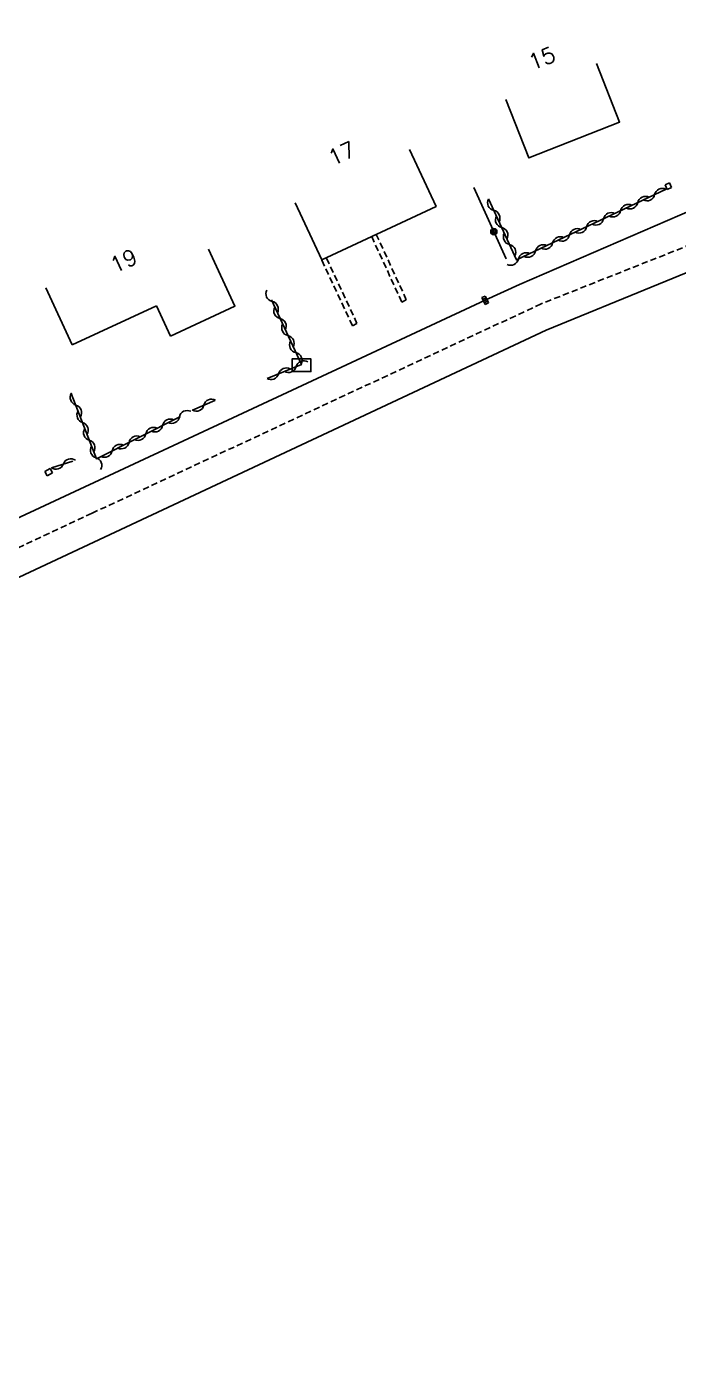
# Model space of a CAD drawing. Header units: millimetres. Extents: x 133000 to 134000, y 143000 to 144000.
# Drawn here: x 133777.5 to 133829.5, y 143083.2 to 143188.6 of the extents above; entities that cross this region are included whole.
import ezdxf
from ezdxf.enums import TextEntityAlignment as Align

# ---------------------------------------------------------------- set-up
doc = ezdxf.new("R2010")
doc.units = ezdxf.units.MM
doc.linetypes.add('DASHED', pattern=[0.75, 0.5, -0.25])
doc.layers.get('0').update_dxf_attribs({"linetype": 'CONTINUOUS'})
for name, color, linetype in [('W0001', 6, 'DASHED'), ('W0008', 7, 'CONTINUOUS'), ('W0100', 7, 'CONTINUOUS'), ('W0112', 1, 'DASHED'), ('W0310', 3, 'CONTINUOUS'), ('W0322', 7, 'CONTINUOUS'), ('W0400', 7, 'CONTINUOUS'), ('W0991', 7, 'CONTINUOUS'), ('W1471', 7, 'CONTINUOUS')]:
    doc.layers.add(name, color=color, linetype=linetype)
doc.styles.get("Standard").update_dxf_attribs({"font": 'romans.shx', "width": 0.85})

# ---------------------------------------------------------------- blocks, each defined once
blk = doc.blocks.new('t310o')
at = {"color": 0, "linetype": 'Continuous'}
for centre, start, end in [((-0.5, 0.38), 216.8699, 323.1304), ((0.5, -0.37), 36.8699, 143.1303)]:
    blk.add_arc(centre, 0.625, start, end, dxfattribs=at)
blk = doc.blocks.new('T400')
for p, q in [((-0.15, 0.3), (0.15, 0.3)), ((-0.15, -0.25), (-0.15, 0.3)), ((-0.15, 0.15), (0.15, 0.15)), ((-0.15, 0), (0.15, 0)), ((0.15, 0.3), (0.15, -0.25)), ((-0.15, -0.15), (0.15, -0.15)), ((-0.15, -0.25), (-0.15, -0.3)), ((-0.15, -0.3), (0.15, -0.3)), ((0.15, -0.3), (0.15, -0.25))]:
    blk.add_line(p, q)
blk = doc.blocks.new('T1471')
at = {"color": 0, "linetype": 'Continuous', "flags": 128}
blk.add_lwpolyline([(-0.75, -0.5), (-0.75, 0.5), (0.75, 0.5), (0.75, -0.5), (-0.75, -0.5)], dxfattribs=at)
blk = doc.blocks.new('t322o')
at = {"color": 0, "linetype": 'Continuous'}
for radius in [0.25, 0.15]:
    blk.add_circle((0, 0), radius, dxfattribs=at)

msp = doc.modelspace()

# ---------------------------------------------------------------- linework, layer by layer
at = {"layer": 'W0001'}
msp.add_lwpolyline([(133887.8, 143192.71), (133877.23, 143188.39), (133866.13, 143185.24), (133855.6, 143181.19), (133818.55, 143166.5), (133782.76, 143149.81), (133755.21, 143136.94), (133717.74, 143119.2), (133695.43, 143107.93), (133687.55, 143103.32), (133682.26, 143099.89), (133676.92, 143095.24), (133663.41, 143083.18)], dxfattribs=at)
at = {"layer": 'W0008'}
for points in [[(133849.04, 143199.08), (133856.74, 143190.73), (133857.41, 143189.44), (133857.67, 143188.28), (133857.62, 143187.04), (133857.28, 143185.84), (133856.68, 143184.87), (133855.5, 143183.88), (133852.52, 143182.68), (133852.52, 143182.68), (133842.78, 143178.86), (133833.52, 143175.25), (133816.82, 143168.04), (133814.08, 143166.78), (133775.47, 143148.77), (133766.67, 143144.64), (133745.86, 143134.86), (133719.9, 143122.64), (133719.34, 143122.37), (133710.48, 143118.07)], [(133872.84, 143161.7), (133872.11, 143166.61), (133870.98, 143172.46), (133870.13, 143175.35), (133868.89, 143177.61), (133867, 143179.76), (133864.92, 143180.95), (133862.09, 143180.7), (133856.65, 143178.89), (133850.24, 143176.68), (133843.39, 143174.19), (133836.83, 143171.72), (133818.93, 143164.39), (133768.89, 143140.95), (133747.89, 143131.25), (133721.12, 143118.51), (133695.99, 143105.83)]]:
    msp.add_lwpolyline(points, dxfattribs=at)
at = {"layer": 'W0100'}
for p, q in [((133779.09, 143167.77), (133781.19, 143163.23)), ((133787.89, 143166.34), (133781.19, 143163.23)), ((133787.89, 143166.34), (133789.01, 143163.93))]:
    msp.add_line(p, q, dxfattribs=at)
for points in [[(133822.94, 143185.63), (133824.79, 143180.98), (133817.57, 143178.12), (133815.73, 143182.77), (133815.73, 143182.77), (133815.73, 143182.77), (133815.73, 143182.77), (133815.73, 143182.77), (133815.73, 143182.77), (133815.73, 143182.77), (133815.73, 143182.77), (133815.73, 143182.77), (133815.73, 143182.77), (133815.73, 143182.77), (133815.73, 143182.77), (133815.73, 143182.77), (133815.73, 143182.77), (133815.73, 143182.77), (133815.73, 143182.77), (133815.73, 143182.77), (133815.73, 143182.77), (133815.73, 143182.77), (133815.73, 143182.77), (133815.73, 143182.77), (133815.73, 143182.77), (133815.73, 143182.77), (133815.73, 143182.77), (133815.73, 143182.77), (133815.73, 143182.77), (133815.73, 143182.77), (133815.73, 143182.77), (133815.73, 143182.77), (133815.73, 143182.77), (133815.73, 143182.77), (133815.73, 143182.77), (133815.73, 143182.77), (133815.73, 143182.77), (133815.73, 143182.77), (133815.73, 143182.77), (133815.73, 143182.77), (133815.73, 143182.77), (133815.73, 143182.77), (133815.73, 143182.77), (133815.73, 143182.77), (133815.73, 143182.77), (133815.73, 143182.77), (133815.73, 143182.77), (133815.73, 143182.77), (133815.73, 143182.77), (133815.73, 143182.77), (133815.73, 143182.77), (133815.73, 143182.77), (133815.73, 143182.77), (133815.73, 143182.77), (133815.73, 143182.77), (133815.73, 143182.77), (133815.73, 143182.77), (133815.73, 143182.77), (133815.73, 143182.77), (133815.73, 143182.77), (133815.73, 143182.77), (133815.73, 143182.77), (133815.73, 143182.77), (133815.73, 143182.77), (133815.73, 143182.77), (133815.73, 143182.77), (133815.73, 143182.77), (133815.73, 143182.77), (133815.73, 143182.77), (133815.73, 143182.77), (133815.73, 143182.77), (133815.73, 143182.77), (133815.73, 143182.77), (133815.73, 143182.77), (133815.73, 143182.77), (133815.73, 143182.77), (133815.73, 143182.77), (133815.73, 143182.77), (133815.73, 143182.77), (133815.73, 143182.77), (133815.73, 143182.77), (133815.73, 143182.77), (133815.73, 143182.77), (133815.73, 143182.77), (133815.73, 143182.77), (133815.73, 143182.77), (133815.73, 143182.77), (133815.73, 143182.77), (133815.73, 143182.77), (133815.73, 143182.77), (133815.73, 143182.77), (133815.73, 143182.77), (133815.73, 143182.77), (133815.73, 143182.77), (133815.73, 143182.77), (133815.73, 143182.77), (133815.73, 143182.77), (133815.73, 143182.77), (133815.73, 143182.77), (133815.73, 143182.77), (133815.73, 143182.77), (133815.73, 143182.77), (133815.73, 143182.77), (133815.73, 143182.77), (133815.73, 143182.77), (133815.73, 143182.77), (133815.73, 143182.77), (133815.73, 143182.77), (133815.73, 143182.77), (133815.73, 143182.77), (133815.73, 143182.77), (133815.73, 143182.77), (133815.73, 143182.77), (133815.73, 143182.77), (133815.73, 143182.77), (133815.73, 143182.77), (133815.73, 143182.77), (133815.73, 143182.77), (133815.73, 143182.77), (133815.73, 143182.77)], [(133808.05, 143178.79), (133810.17, 143174.26), (133801.06, 143170), (133798.94, 143174.53), (133798.94, 143174.53), (133798.94, 143174.53), (133798.94, 143174.53), (133798.94, 143174.53), (133798.94, 143174.53), (133798.94, 143174.53), (133798.94, 143174.53), (133798.94, 143174.53), (133798.94, 143174.53), (133798.94, 143174.53), (133798.94, 143174.53), (133798.94, 143174.53), (133798.94, 143174.53), (133798.94, 143174.53), (133798.94, 143174.53), (133798.94, 143174.53), (133798.94, 143174.53), (133798.94, 143174.53), (133798.94, 143174.53), (133798.94, 143174.53), (133798.94, 143174.53), (133798.94, 143174.53), (133798.94, 143174.53), (133798.94, 143174.53), (133798.94, 143174.53), (133798.94, 143174.53), (133798.94, 143174.53), (133798.94, 143174.53), (133798.94, 143174.53), (133798.94, 143174.53), (133798.94, 143174.53), (133798.94, 143174.53), (133798.94, 143174.53), (133798.94, 143174.53), (133798.94, 143174.53), (133798.94, 143174.53), (133798.94, 143174.53), (133798.94, 143174.53), (133798.94, 143174.53), (133798.94, 143174.53), (133798.94, 143174.53), (133798.94, 143174.53), (133798.94, 143174.53), (133798.94, 143174.53), (133798.94, 143174.53), (133798.94, 143174.53), (133798.94, 143174.53), (133798.94, 143174.53), (133798.94, 143174.53), (133798.94, 143174.53), (133798.94, 143174.53), (133798.94, 143174.53), (133798.94, 143174.53), (133798.94, 143174.53), (133798.94, 143174.53), (133798.94, 143174.53), (133798.94, 143174.53), (133798.94, 143174.53), (133798.94, 143174.53), (133798.94, 143174.53), (133798.94, 143174.53), (133798.94, 143174.53), (133798.94, 143174.53), (133798.94, 143174.53), (133798.94, 143174.53), (133798.94, 143174.53), (133798.94, 143174.53), (133798.94, 143174.53), (133798.94, 143174.53), (133798.94, 143174.53), (133798.94, 143174.53), (133798.94, 143174.53), (133798.94, 143174.53), (133798.94, 143174.53), (133798.94, 143174.53), (133798.94, 143174.53), (133798.94, 143174.53), (133798.94, 143174.53), (133798.94, 143174.53), (133798.94, 143174.53), (133798.94, 143174.53), (133798.94, 143174.53), (133798.94, 143174.53), (133798.94, 143174.53), (133798.94, 143174.53), (133798.94, 143174.53), (133798.94, 143174.53), (133798.94, 143174.53), (133798.94, 143174.53), (133798.94, 143174.53), (133798.94, 143174.53), (133798.94, 143174.53), (133798.94, 143174.53), (133798.94, 143174.53), (133798.94, 143174.53), (133798.94, 143174.53), (133798.94, 143174.53), (133798.94, 143174.53), (133798.94, 143174.53), (133798.94, 143174.53), (133798.94, 143174.53), (133798.94, 143174.53), (133798.94, 143174.53), (133798.94, 143174.53), (133798.94, 143174.53), (133798.94, 143174.53), (133798.94, 143174.53), (133798.94, 143174.53), (133798.94, 143174.53), (133798.94, 143174.53), (133798.94, 143174.53), (133798.94, 143174.53), (133798.94, 143174.53), (133798.94, 143174.53), (133798.94, 143174.53), (133798.94, 143174.53)], [(133792.03, 143170.84), (133794.14, 143166.31), (133789.01, 143163.93)]]:
    msp.add_lwpolyline(points, dxfattribs=at)
at = {"layer": 'W0112'}
for points in [[(133828.93, 143175.77), (133828.76, 143176.14), (133828.41, 143175.97), (133828.58, 143175.61), (133828.58, 143175.61), (133828.58, 143175.61), (133828.58, 143175.61), (133828.58, 143175.61), (133828.58, 143175.61), (133828.58, 143175.61), (133828.58, 143175.61), (133828.58, 143175.61), (133828.58, 143175.61), (133828.58, 143175.61), (133828.58, 143175.61), (133828.58, 143175.61), (133828.58, 143175.61), (133828.58, 143175.61), (133828.58, 143175.61), (133828.58, 143175.61), (133828.58, 143175.61), (133828.58, 143175.61), (133828.58, 143175.61), (133828.58, 143175.61), (133828.58, 143175.61), (133828.58, 143175.61), (133828.58, 143175.61), (133828.58, 143175.61), (133828.58, 143175.61), (133828.58, 143175.61), (133828.58, 143175.61), (133828.58, 143175.61), (133828.58, 143175.61), (133828.58, 143175.61), (133828.58, 143175.61), (133828.58, 143175.61), (133828.58, 143175.61), (133828.58, 143175.61), (133828.58, 143175.61), (133828.58, 143175.61), (133828.58, 143175.61), (133828.58, 143175.61), (133828.58, 143175.61), (133828.58, 143175.61), (133828.58, 143175.61), (133828.58, 143175.61), (133828.58, 143175.61), (133828.58, 143175.61), (133828.58, 143175.61), (133828.58, 143175.61), (133828.58, 143175.61), (133828.58, 143175.61), (133828.58, 143175.61), (133828.58, 143175.61), (133828.58, 143175.61), (133828.58, 143175.61), (133828.58, 143175.61), (133828.58, 143175.61), (133828.58, 143175.61), (133828.58, 143175.61), (133828.58, 143175.61), (133828.58, 143175.61), (133828.58, 143175.61), (133828.58, 143175.61), (133828.58, 143175.61), (133828.58, 143175.61), (133828.58, 143175.61), (133828.58, 143175.61), (133828.58, 143175.61), (133828.58, 143175.61), (133828.58, 143175.61), (133828.58, 143175.61), (133828.58, 143175.61), (133828.58, 143175.61), (133828.58, 143175.61), (133828.58, 143175.61), (133828.58, 143175.61), (133828.58, 143175.61), (133828.58, 143175.61), (133828.58, 143175.61), (133828.58, 143175.61), (133828.58, 143175.61), (133828.58, 143175.61), (133828.58, 143175.61), (133828.58, 143175.61), (133828.58, 143175.61), (133828.58, 143175.61), (133828.58, 143175.61), (133828.58, 143175.61), (133828.58, 143175.61), (133828.58, 143175.61), (133828.58, 143175.61), (133828.58, 143175.61), (133828.58, 143175.61), (133828.58, 143175.61), (133828.58, 143175.61), (133828.58, 143175.61), (133828.58, 143175.61), (133828.58, 143175.61), (133828.58, 143175.61), (133828.58, 143175.61), (133828.58, 143175.61), (133828.58, 143175.61), (133828.58, 143175.61), (133828.58, 143175.61), (133828.58, 143175.61), (133828.58, 143175.61), (133828.58, 143175.61), (133828.58, 143175.61), (133828.58, 143175.61), (133828.58, 143175.61), (133828.58, 143175.61), (133828.58, 143175.61), (133828.58, 143175.61), (133828.58, 143175.61), (133828.58, 143175.61), (133828.58, 143175.61), (133828.58, 143175.61), (133828.58, 143175.61), (133828.58, 143175.61)], [(133828.93, 143175.77), (133828.58, 143175.61), (133828.58, 143175.61), (133828.58, 143175.61), (133828.58, 143175.61), (133828.58, 143175.61), (133828.58, 143175.61), (133828.58, 143175.61), (133828.58, 143175.61), (133828.58, 143175.61), (133828.58, 143175.61), (133828.58, 143175.61), (133828.58, 143175.61), (133828.58, 143175.61), (133828.58, 143175.61), (133828.58, 143175.61), (133828.58, 143175.61), (133828.58, 143175.61), (133828.58, 143175.61), (133828.58, 143175.61), (133828.58, 143175.61), (133828.58, 143175.61), (133828.58, 143175.61), (133828.58, 143175.61), (133828.58, 143175.61), (133828.58, 143175.61), (133828.58, 143175.61), (133828.58, 143175.61), (133828.58, 143175.61), (133828.58, 143175.61), (133828.58, 143175.61), (133828.58, 143175.61), (133828.58, 143175.61), (133828.58, 143175.61), (133828.58, 143175.61), (133828.58, 143175.61), (133828.58, 143175.61), (133828.58, 143175.61), (133828.58, 143175.61), (133828.58, 143175.61), (133828.58, 143175.61), (133828.58, 143175.61), (133828.58, 143175.61), (133828.58, 143175.61), (133828.58, 143175.61), (133828.58, 143175.61), (133828.58, 143175.61), (133828.58, 143175.61), (133828.58, 143175.61), (133828.58, 143175.61), (133828.58, 143175.61), (133828.58, 143175.61), (133828.58, 143175.61), (133828.58, 143175.61), (133828.58, 143175.61), (133828.58, 143175.61), (133828.58, 143175.61), (133828.58, 143175.61), (133828.58, 143175.61), (133828.58, 143175.61), (133828.58, 143175.61), (133828.58, 143175.61), (133828.58, 143175.61), (133828.58, 143175.61), (133828.58, 143175.61), (133828.58, 143175.61), (133828.58, 143175.61), (133828.58, 143175.61), (133828.58, 143175.61), (133828.58, 143175.61), (133828.58, 143175.61), (133828.58, 143175.61), (133828.58, 143175.61), (133828.58, 143175.61), (133828.58, 143175.61), (133828.58, 143175.61), (133828.58, 143175.61), (133828.58, 143175.61), (133828.58, 143175.61), (133828.58, 143175.61), (133828.58, 143175.61), (133828.58, 143175.61), (133828.58, 143175.61), (133828.58, 143175.61), (133828.58, 143175.61), (133828.58, 143175.61), (133828.58, 143175.61), (133828.58, 143175.61), (133828.58, 143175.61), (133828.58, 143175.61), (133828.58, 143175.61), (133828.58, 143175.61), (133828.58, 143175.61), (133828.58, 143175.61), (133828.58, 143175.61), (133828.58, 143175.61), (133828.58, 143175.61), (133828.58, 143175.61), (133828.58, 143175.61), (133828.58, 143175.61), (133828.58, 143175.61), (133828.58, 143175.61), (133828.58, 143175.61), (133828.58, 143175.61), (133828.58, 143175.61), (133828.58, 143175.61), (133828.58, 143175.61), (133828.58, 143175.61), (133828.58, 143175.61), (133828.58, 143175.61), (133828.58, 143175.61), (133828.58, 143175.61), (133828.58, 143175.61), (133828.58, 143175.61), (133828.58, 143175.61), (133828.58, 143175.61), (133828.58, 143175.61), (133828.58, 143175.61), (133828.58, 143175.61), (133828.58, 143175.61)], [(133807.8, 143166.81), (133807.44, 143166.64), (133805.04, 143171.85), (133805.22, 143171.93), (133805.22, 143171.93), (133805.22, 143171.93), (133805.22, 143171.93), (133805.22, 143171.93), (133805.22, 143171.93), (133805.22, 143171.93), (133805.22, 143171.93), (133805.22, 143171.93), (133805.22, 143171.93), (133805.22, 143171.93), (133805.22, 143171.93), (133805.22, 143171.93), (133805.22, 143171.93), (133805.22, 143171.93), (133805.22, 143171.93), (133805.22, 143171.93), (133805.22, 143171.93), (133805.22, 143171.93), (133805.22, 143171.93), (133805.22, 143171.93), (133805.22, 143171.93), (133805.22, 143171.93), (133805.22, 143171.93), (133805.22, 143171.93), (133805.22, 143171.93), (133805.22, 143171.93), (133805.22, 143171.93), (133805.22, 143171.93), (133805.22, 143171.93), (133805.22, 143171.93), (133805.22, 143171.93), (133805.22, 143171.93), (133805.22, 143171.93), (133805.22, 143171.93), (133805.22, 143171.93), (133805.22, 143171.93), (133805.22, 143171.93), (133805.22, 143171.93), (133805.22, 143171.93), (133805.22, 143171.93), (133805.22, 143171.93), (133805.22, 143171.93), (133805.22, 143171.93), (133805.22, 143171.93), (133805.22, 143171.93), (133805.22, 143171.93), (133805.22, 143171.93), (133805.22, 143171.93), (133805.22, 143171.93), (133805.22, 143171.93), (133805.22, 143171.93), (133805.22, 143171.93), (133805.22, 143171.93), (133805.22, 143171.93), (133805.22, 143171.93), (133805.22, 143171.93), (133805.22, 143171.93), (133805.22, 143171.93), (133805.22, 143171.93), (133805.22, 143171.93), (133805.22, 143171.93), (133805.22, 143171.93), (133805.22, 143171.93), (133805.22, 143171.93), (133805.22, 143171.93), (133805.22, 143171.93), (133805.22, 143171.93), (133805.22, 143171.93), (133805.22, 143171.93), (133805.22, 143171.93), (133805.22, 143171.93), (133805.22, 143171.93), (133805.22, 143171.93), (133805.22, 143171.93), (133805.22, 143171.93), (133805.22, 143171.93), (133805.22, 143171.93), (133805.22, 143171.93), (133805.22, 143171.93), (133805.22, 143171.93), (133805.22, 143171.93), (133805.22, 143171.93), (133805.22, 143171.93), (133805.22, 143171.93), (133805.22, 143171.93), (133805.22, 143171.93), (133805.22, 143171.93), (133805.22, 143171.93), (133805.22, 143171.93), (133805.22, 143171.93), (133805.22, 143171.93), (133805.22, 143171.93), (133805.22, 143171.93), (133805.22, 143171.93), (133805.22, 143171.93), (133805.22, 143171.93), (133805.22, 143171.93), (133805.22, 143171.93), (133805.22, 143171.93), (133805.22, 143171.93), (133805.22, 143171.93), (133805.22, 143171.93), (133805.22, 143171.93), (133805.22, 143171.93), (133805.22, 143171.93), (133805.22, 143171.93), (133805.22, 143171.93), (133805.22, 143171.93), (133805.22, 143171.93), (133805.22, 143171.93), (133805.22, 143171.93), (133805.22, 143171.93), (133805.22, 143171.93), (133805.22, 143171.93), (133805.22, 143171.93), (133805.22, 143171.93)], [(133807.8, 143166.81), (133805.41, 143172.02), (133805.22, 143171.93), (133805.22, 143171.93), (133805.22, 143171.93), (133805.22, 143171.93), (133805.22, 143171.93), (133805.22, 143171.93), (133805.22, 143171.93), (133805.22, 143171.93), (133805.22, 143171.93), (133805.22, 143171.93), (133805.22, 143171.93), (133805.22, 143171.93), (133805.22, 143171.93), (133805.22, 143171.93), (133805.22, 143171.93), (133805.22, 143171.93), (133805.22, 143171.93), (133805.22, 143171.93), (133805.22, 143171.93), (133805.22, 143171.93), (133805.22, 143171.93), (133805.22, 143171.93), (133805.22, 143171.93), (133805.22, 143171.93), (133805.22, 143171.93), (133805.22, 143171.93), (133805.22, 143171.93), (133805.22, 143171.93), (133805.22, 143171.93), (133805.22, 143171.93), (133805.22, 143171.93), (133805.22, 143171.93), (133805.22, 143171.93), (133805.22, 143171.93), (133805.22, 143171.93), (133805.22, 143171.93), (133805.22, 143171.93), (133805.22, 143171.93), (133805.22, 143171.93), (133805.22, 143171.93), (133805.22, 143171.93), (133805.22, 143171.93), (133805.22, 143171.93), (133805.22, 143171.93), (133805.22, 143171.93), (133805.22, 143171.93), (133805.22, 143171.93), (133805.22, 143171.93), (133805.22, 143171.93), (133805.22, 143171.93), (133805.22, 143171.93), (133805.22, 143171.93), (133805.22, 143171.93), (133805.22, 143171.93), (133805.22, 143171.93), (133805.22, 143171.93), (133805.22, 143171.93), (133805.22, 143171.93), (133805.22, 143171.93), (133805.22, 143171.93), (133805.22, 143171.93), (133805.22, 143171.93), (133805.22, 143171.93), (133805.22, 143171.93), (133805.22, 143171.93), (133805.22, 143171.93), (133805.22, 143171.93), (133805.22, 143171.93), (133805.22, 143171.93), (133805.22, 143171.93), (133805.22, 143171.93), (133805.22, 143171.93), (133805.22, 143171.93), (133805.22, 143171.93), (133805.22, 143171.93), (133805.22, 143171.93), (133805.22, 143171.93), (133805.22, 143171.93), (133805.22, 143171.93), (133805.22, 143171.93), (133805.22, 143171.93), (133805.22, 143171.93), (133805.22, 143171.93), (133805.22, 143171.93), (133805.22, 143171.93), (133805.22, 143171.93), (133805.22, 143171.93), (133805.22, 143171.93), (133805.22, 143171.93), (133805.22, 143171.93), (133805.22, 143171.93), (133805.22, 143171.93), (133805.22, 143171.93), (133805.22, 143171.93), (133805.22, 143171.93), (133805.22, 143171.93), (133805.22, 143171.93), (133805.22, 143171.93), (133805.22, 143171.93), (133805.22, 143171.93), (133805.22, 143171.93), (133805.22, 143171.93), (133805.22, 143171.93), (133805.22, 143171.93), (133805.22, 143171.93), (133805.22, 143171.93), (133805.22, 143171.93), (133805.22, 143171.93), (133805.22, 143171.93), (133805.22, 143171.93), (133805.22, 143171.93), (133805.22, 143171.93), (133805.22, 143171.93), (133805.22, 143171.93), (133805.22, 143171.93), (133805.22, 143171.93), (133805.22, 143171.93), (133805.22, 143171.93)], [(133803.87, 143164.92), (133803.51, 143164.75), (133801.06, 143170), (133801.24, 143170.09), (133801.24, 143170.09), (133801.24, 143170.09), (133801.24, 143170.09), (133801.24, 143170.09), (133801.24, 143170.09), (133801.24, 143170.09), (133801.24, 143170.09), (133801.24, 143170.09), (133801.24, 143170.09), (133801.24, 143170.09), (133801.24, 143170.09), (133801.24, 143170.09), (133801.24, 143170.09), (133801.24, 143170.09), (133801.24, 143170.09), (133801.24, 143170.09), (133801.24, 143170.09), (133801.24, 143170.09), (133801.24, 143170.09), (133801.24, 143170.09), (133801.24, 143170.09), (133801.24, 143170.09), (133801.24, 143170.09), (133801.24, 143170.09), (133801.24, 143170.09), (133801.24, 143170.09), (133801.24, 143170.09), (133801.24, 143170.09), (133801.24, 143170.09), (133801.24, 143170.09), (133801.24, 143170.09), (133801.24, 143170.09), (133801.24, 143170.09), (133801.24, 143170.09), (133801.24, 143170.09), (133801.24, 143170.09), (133801.24, 143170.09), (133801.24, 143170.09), (133801.24, 143170.09), (133801.24, 143170.09), (133801.24, 143170.09), (133801.24, 143170.09), (133801.24, 143170.09), (133801.24, 143170.09), (133801.24, 143170.09), (133801.24, 143170.09), (133801.24, 143170.09), (133801.24, 143170.09), (133801.24, 143170.09), (133801.24, 143170.09), (133801.24, 143170.09), (133801.24, 143170.09), (133801.24, 143170.09), (133801.24, 143170.09), (133801.24, 143170.09), (133801.24, 143170.09), (133801.24, 143170.09), (133801.24, 143170.09), (133801.24, 143170.09), (133801.24, 143170.09), (133801.24, 143170.09), (133801.24, 143170.09), (133801.24, 143170.09), (133801.24, 143170.09), (133801.24, 143170.09), (133801.24, 143170.09), (133801.24, 143170.09), (133801.24, 143170.09), (133801.24, 143170.09), (133801.24, 143170.09), (133801.24, 143170.09), (133801.24, 143170.09), (133801.24, 143170.09), (133801.24, 143170.09), (133801.24, 143170.09), (133801.24, 143170.09), (133801.24, 143170.09), (133801.24, 143170.09), (133801.24, 143170.09), (133801.24, 143170.09), (133801.24, 143170.09), (133801.24, 143170.09), (133801.24, 143170.09), (133801.24, 143170.09), (133801.24, 143170.09), (133801.24, 143170.09), (133801.24, 143170.09), (133801.24, 143170.09), (133801.24, 143170.09), (133801.24, 143170.09), (133801.24, 143170.09), (133801.24, 143170.09), (133801.24, 143170.09), (133801.24, 143170.09), (133801.24, 143170.09), (133801.24, 143170.09), (133801.24, 143170.09), (133801.24, 143170.09), (133801.24, 143170.09), (133801.24, 143170.09), (133801.24, 143170.09), (133801.24, 143170.09), (133801.24, 143170.09), (133801.24, 143170.09), (133801.24, 143170.09), (133801.24, 143170.09), (133801.24, 143170.09), (133801.24, 143170.09), (133801.24, 143170.09), (133801.24, 143170.09), (133801.24, 143170.09), (133801.24, 143170.09), (133801.24, 143170.09), (133801.24, 143170.09), (133801.24, 143170.09), (133801.24, 143170.09)], [(133803.87, 143164.92), (133801.42, 143170.17), (133801.24, 143170.09), (133801.24, 143170.09), (133801.24, 143170.09), (133801.24, 143170.09), (133801.24, 143170.09), (133801.24, 143170.09), (133801.24, 143170.09), (133801.24, 143170.09), (133801.24, 143170.09), (133801.24, 143170.09), (133801.24, 143170.09), (133801.24, 143170.09), (133801.24, 143170.09), (133801.24, 143170.09), (133801.24, 143170.09), (133801.24, 143170.09), (133801.24, 143170.09), (133801.24, 143170.09), (133801.24, 143170.09), (133801.24, 143170.09), (133801.24, 143170.09), (133801.24, 143170.09), (133801.24, 143170.09), (133801.24, 143170.09), (133801.24, 143170.09), (133801.24, 143170.09), (133801.24, 143170.09), (133801.24, 143170.09), (133801.24, 143170.09), (133801.24, 143170.09), (133801.24, 143170.09), (133801.24, 143170.09), (133801.24, 143170.09), (133801.24, 143170.09), (133801.24, 143170.09), (133801.24, 143170.09), (133801.24, 143170.09), (133801.24, 143170.09), (133801.24, 143170.09), (133801.24, 143170.09), (133801.24, 143170.09), (133801.24, 143170.09), (133801.24, 143170.09), (133801.24, 143170.09), (133801.24, 143170.09), (133801.24, 143170.09), (133801.24, 143170.09), (133801.24, 143170.09), (133801.24, 143170.09), (133801.24, 143170.09), (133801.24, 143170.09), (133801.24, 143170.09), (133801.24, 143170.09), (133801.24, 143170.09), (133801.24, 143170.09), (133801.24, 143170.09), (133801.24, 143170.09), (133801.24, 143170.09), (133801.24, 143170.09), (133801.24, 143170.09), (133801.24, 143170.09), (133801.24, 143170.09), (133801.24, 143170.09), (133801.24, 143170.09), (133801.24, 143170.09), (133801.24, 143170.09), (133801.24, 143170.09), (133801.24, 143170.09), (133801.24, 143170.09), (133801.24, 143170.09), (133801.24, 143170.09), (133801.24, 143170.09), (133801.24, 143170.09), (133801.24, 143170.09), (133801.24, 143170.09), (133801.24, 143170.09), (133801.24, 143170.09), (133801.24, 143170.09), (133801.24, 143170.09), (133801.24, 143170.09), (133801.24, 143170.09), (133801.24, 143170.09), (133801.24, 143170.09), (133801.24, 143170.09), (133801.24, 143170.09), (133801.24, 143170.09), (133801.24, 143170.09), (133801.24, 143170.09), (133801.24, 143170.09), (133801.24, 143170.09), (133801.24, 143170.09), (133801.24, 143170.09), (133801.24, 143170.09), (133801.24, 143170.09), (133801.24, 143170.09), (133801.24, 143170.09), (133801.24, 143170.09), (133801.24, 143170.09), (133801.24, 143170.09), (133801.24, 143170.09), (133801.24, 143170.09), (133801.24, 143170.09), (133801.24, 143170.09), (133801.24, 143170.09), (133801.24, 143170.09), (133801.24, 143170.09), (133801.24, 143170.09), (133801.24, 143170.09), (133801.24, 143170.09), (133801.24, 143170.09), (133801.24, 143170.09), (133801.24, 143170.09), (133801.24, 143170.09), (133801.24, 143170.09), (133801.24, 143170.09), (133801.24, 143170.09), (133801.24, 143170.09), (133801.24, 143170.09)], [(133779.62, 143153.02), (133779.44, 143153.37), (133779, 143153.15), (133779.18, 143152.8), (133779.18, 143152.8), (133779.18, 143152.8), (133779.18, 143152.8), (133779.18, 143152.8), (133779.18, 143152.8), (133779.18, 143152.8), (133779.18, 143152.8), (133779.18, 143152.8), (133779.18, 143152.8), (133779.18, 143152.8), (133779.18, 143152.8), (133779.18, 143152.8), (133779.18, 143152.8), (133779.18, 143152.8), (133779.18, 143152.8), (133779.18, 143152.8), (133779.18, 143152.8), (133779.18, 143152.8), (133779.18, 143152.8), (133779.18, 143152.8), (133779.18, 143152.8), (133779.18, 143152.8), (133779.18, 143152.8), (133779.18, 143152.8), (133779.18, 143152.8), (133779.18, 143152.8), (133779.18, 143152.8), (133779.18, 143152.8), (133779.18, 143152.8), (133779.18, 143152.8), (133779.18, 143152.8), (133779.18, 143152.8), (133779.18, 143152.8), (133779.18, 143152.8), (133779.18, 143152.8), (133779.18, 143152.8), (133779.18, 143152.8), (133779.18, 143152.8), (133779.18, 143152.8), (133779.18, 143152.8), (133779.18, 143152.8), (133779.18, 143152.8), (133779.18, 143152.8), (133779.18, 143152.8), (133779.18, 143152.8), (133779.18, 143152.8), (133779.18, 143152.8), (133779.18, 143152.8), (133779.18, 143152.8), (133779.18, 143152.8), (133779.18, 143152.8), (133779.18, 143152.8), (133779.18, 143152.8), (133779.18, 143152.8), (133779.18, 143152.8), (133779.18, 143152.8), (133779.18, 143152.8), (133779.18, 143152.8), (133779.18, 143152.8), (133779.18, 143152.8), (133779.18, 143152.8), (133779.18, 143152.8), (133779.18, 143152.8), (133779.18, 143152.8), (133779.18, 143152.8), (133779.18, 143152.8), (133779.18, 143152.8), (133779.18, 143152.8), (133779.18, 143152.8), (133779.18, 143152.8), (133779.18, 143152.8), (133779.18, 143152.8), (133779.18, 143152.8), (133779.18, 143152.8), (133779.18, 143152.8), (133779.18, 143152.8), (133779.18, 143152.8), (133779.18, 143152.8), (133779.18, 143152.8), (133779.18, 143152.8), (133779.18, 143152.8), (133779.18, 143152.8), (133779.18, 143152.8), (133779.18, 143152.8), (133779.18, 143152.8), (133779.18, 143152.8), (133779.18, 143152.8), (133779.18, 143152.8), (133779.18, 143152.8), (133779.18, 143152.8), (133779.18, 143152.8), (133779.18, 143152.8), (133779.18, 143152.8), (133779.18, 143152.8), (133779.18, 143152.8), (133779.18, 143152.8), (133779.18, 143152.8), (133779.18, 143152.8), (133779.18, 143152.8), (133779.18, 143152.8), (133779.18, 143152.8), (133779.18, 143152.8), (133779.18, 143152.8), (133779.18, 143152.8), (133779.18, 143152.8), (133779.18, 143152.8), (133779.18, 143152.8), (133779.18, 143152.8), (133779.18, 143152.8), (133779.18, 143152.8), (133779.18, 143152.8), (133779.18, 143152.8), (133779.18, 143152.8), (133779.18, 143152.8), (133779.18, 143152.8), (133779.18, 143152.8)], [(133779.62, 143153.02), (133779.18, 143152.8), (133779.18, 143152.8), (133779.18, 143152.8), (133779.18, 143152.8), (133779.18, 143152.8), (133779.18, 143152.8), (133779.18, 143152.8), (133779.18, 143152.8), (133779.18, 143152.8), (133779.18, 143152.8), (133779.18, 143152.8), (133779.18, 143152.8), (133779.18, 143152.8), (133779.18, 143152.8), (133779.18, 143152.8), (133779.18, 143152.8), (133779.18, 143152.8), (133779.18, 143152.8), (133779.18, 143152.8), (133779.18, 143152.8), (133779.18, 143152.8), (133779.18, 143152.8), (133779.18, 143152.8), (133779.18, 143152.8), (133779.18, 143152.8), (133779.18, 143152.8), (133779.18, 143152.8), (133779.18, 143152.8), (133779.18, 143152.8), (133779.18, 143152.8), (133779.18, 143152.8), (133779.18, 143152.8), (133779.18, 143152.8), (133779.18, 143152.8), (133779.18, 143152.8), (133779.18, 143152.8), (133779.18, 143152.8), (133779.18, 143152.8), (133779.18, 143152.8), (133779.18, 143152.8), (133779.18, 143152.8), (133779.18, 143152.8), (133779.18, 143152.8), (133779.18, 143152.8), (133779.18, 143152.8), (133779.18, 143152.8), (133779.18, 143152.8), (133779.18, 143152.8), (133779.18, 143152.8), (133779.18, 143152.8), (133779.18, 143152.8), (133779.18, 143152.8), (133779.18, 143152.8), (133779.18, 143152.8), (133779.18, 143152.8), (133779.18, 143152.8), (133779.18, 143152.8), (133779.18, 143152.8), (133779.18, 143152.8), (133779.18, 143152.8), (133779.18, 143152.8), (133779.18, 143152.8), (133779.18, 143152.8), (133779.18, 143152.8), (133779.18, 143152.8), (133779.18, 143152.8), (133779.18, 143152.8), (133779.18, 143152.8), (133779.18, 143152.8), (133779.18, 143152.8), (133779.18, 143152.8), (133779.18, 143152.8), (133779.18, 143152.8), (133779.18, 143152.8), (133779.18, 143152.8), (133779.18, 143152.8), (133779.18, 143152.8), (133779.18, 143152.8), (133779.18, 143152.8), (133779.18, 143152.8), (133779.18, 143152.8), (133779.18, 143152.8), (133779.18, 143152.8), (133779.18, 143152.8), (133779.18, 143152.8), (133779.18, 143152.8), (133779.18, 143152.8), (133779.18, 143152.8), (133779.18, 143152.8), (133779.18, 143152.8), (133779.18, 143152.8), (133779.18, 143152.8), (133779.18, 143152.8), (133779.18, 143152.8), (133779.18, 143152.8), (133779.18, 143152.8), (133779.18, 143152.8), (133779.18, 143152.8), (133779.18, 143152.8), (133779.18, 143152.8), (133779.18, 143152.8), (133779.18, 143152.8), (133779.18, 143152.8), (133779.18, 143152.8), (133779.18, 143152.8), (133779.18, 143152.8), (133779.18, 143152.8), (133779.18, 143152.8), (133779.18, 143152.8), (133779.18, 143152.8), (133779.18, 143152.8), (133779.18, 143152.8), (133779.18, 143152.8), (133779.18, 143152.8), (133779.18, 143152.8), (133779.18, 143152.8), (133779.18, 143152.8), (133779.18, 143152.8), (133779.18, 143152.8)]]:
    msp.add_lwpolyline(points, dxfattribs=at)
at = {"layer": 'W0310'}
for points in [[(133828.49, 143175.63), (133816.59, 143170), (133814.34, 143174.85), (133814.34, 143174.85), (133814.34, 143174.85), (133814.34, 143174.85), (133814.34, 143174.85), (133814.34, 143174.85), (133814.34, 143174.85), (133814.34, 143174.85), (133814.34, 143174.85), (133814.34, 143174.85), (133814.34, 143174.85), (133814.34, 143174.85), (133814.34, 143174.85), (133814.34, 143174.85), (133814.34, 143174.85), (133814.34, 143174.85), (133814.34, 143174.85), (133814.34, 143174.85), (133814.34, 143174.85), (133814.34, 143174.85), (133814.34, 143174.85), (133814.34, 143174.85), (133814.34, 143174.85), (133814.34, 143174.85), (133814.34, 143174.85), (133814.34, 143174.85), (133814.34, 143174.85), (133814.34, 143174.85), (133814.34, 143174.85), (133814.34, 143174.85), (133814.34, 143174.85), (133814.34, 143174.85), (133814.34, 143174.85), (133814.34, 143174.85), (133814.34, 143174.85), (133814.34, 143174.85), (133814.34, 143174.85), (133814.34, 143174.85), (133814.34, 143174.85), (133814.34, 143174.85), (133814.34, 143174.85), (133814.34, 143174.85), (133814.34, 143174.85), (133814.34, 143174.85), (133814.34, 143174.85), (133814.34, 143174.85), (133814.34, 143174.85), (133814.34, 143174.85), (133814.34, 143174.85), (133814.34, 143174.85), (133814.34, 143174.85), (133814.34, 143174.85), (133814.34, 143174.85), (133814.34, 143174.85), (133814.34, 143174.85), (133814.34, 143174.85), (133814.34, 143174.85), (133814.34, 143174.85), (133814.34, 143174.85), (133814.34, 143174.85), (133814.34, 143174.85), (133814.34, 143174.85), (133814.34, 143174.85), (133814.34, 143174.85), (133814.34, 143174.85), (133814.34, 143174.85), (133814.34, 143174.85), (133814.34, 143174.85), (133814.34, 143174.85), (133814.34, 143174.85), (133814.34, 143174.85), (133814.34, 143174.85), (133814.34, 143174.85), (133814.34, 143174.85), (133814.34, 143174.85), (133814.34, 143174.85), (133814.34, 143174.85), (133814.34, 143174.85), (133814.34, 143174.85), (133814.34, 143174.85), (133814.34, 143174.85), (133814.34, 143174.85), (133814.34, 143174.85), (133814.34, 143174.85), (133814.34, 143174.85), (133814.34, 143174.85), (133814.34, 143174.85), (133814.34, 143174.85), (133814.34, 143174.85), (133814.34, 143174.85), (133814.34, 143174.85), (133814.34, 143174.85), (133814.34, 143174.85), (133814.34, 143174.85), (133814.34, 143174.85), (133814.34, 143174.85), (133814.34, 143174.85), (133814.34, 143174.85), (133814.34, 143174.85)], [(133814.34, 143174.85), (133814.34, 143174.85), (133814.34, 143174.85), (133814.34, 143174.85), (133814.34, 143174.85), (133814.34, 143174.85), (133814.34, 143174.85), (133814.34, 143174.85), (133814.34, 143174.85), (133814.34, 143174.85), (133814.34, 143174.85), (133814.34, 143174.85), (133814.34, 143174.85), (133814.34, 143174.85), (133814.34, 143174.85), (133814.34, 143174.85), (133814.34, 143174.85), (133814.34, 143174.85), (133814.34, 143174.85), (133814.34, 143174.85)], [(133796.71, 143160.55), (133799.44, 143161.66), (133797.05, 143166.81), (133797.05, 143166.81), (133797.05, 143166.81), (133797.05, 143166.81), (133797.05, 143166.81), (133797.05, 143166.81), (133797.05, 143166.81), (133797.05, 143166.81), (133797.05, 143166.81), (133797.05, 143166.81), (133797.05, 143166.81), (133797.05, 143166.81), (133797.05, 143166.81), (133797.05, 143166.81), (133797.05, 143166.81), (133797.05, 143166.81), (133797.05, 143166.81), (133797.05, 143166.81), (133797.05, 143166.81), (133797.05, 143166.81), (133797.05, 143166.81), (133797.05, 143166.81), (133797.05, 143166.81), (133797.05, 143166.81), (133797.05, 143166.81), (133797.05, 143166.81), (133797.05, 143166.81), (133797.05, 143166.81), (133797.05, 143166.81), (133797.05, 143166.81), (133797.05, 143166.81), (133797.05, 143166.81), (133797.05, 143166.81), (133797.05, 143166.81), (133797.05, 143166.81), (133797.05, 143166.81), (133797.05, 143166.81), (133797.05, 143166.81), (133797.05, 143166.81), (133797.05, 143166.81), (133797.05, 143166.81), (133797.05, 143166.81), (133797.05, 143166.81), (133797.05, 143166.81), (133797.05, 143166.81), (133797.05, 143166.81), (133797.05, 143166.81), (133797.05, 143166.81), (133797.05, 143166.81), (133797.05, 143166.81), (133797.05, 143166.81), (133797.05, 143166.81), (133797.05, 143166.81), (133797.05, 143166.81), (133797.05, 143166.81), (133797.05, 143166.81), (133797.05, 143166.81), (133797.05, 143166.81), (133797.05, 143166.81), (133797.05, 143166.81), (133797.05, 143166.81), (133797.05, 143166.81), (133797.05, 143166.81), (133797.05, 143166.81), (133797.05, 143166.81), (133797.05, 143166.81), (133797.05, 143166.81), (133797.05, 143166.81), (133797.05, 143166.81), (133797.05, 143166.81), (133797.05, 143166.81), (133797.05, 143166.81), (133797.05, 143166.81), (133797.05, 143166.81), (133797.05, 143166.81), (133797.05, 143166.81), (133797.05, 143166.81), (133797.05, 143166.81), (133797.05, 143166.81), (133797.05, 143166.81), (133797.05, 143166.81), (133797.05, 143166.81), (133797.05, 143166.81), (133797.05, 143166.81), (133797.05, 143166.81), (133797.05, 143166.81), (133797.05, 143166.81), (133797.05, 143166.81), (133797.05, 143166.81), (133797.05, 143166.81), (133797.05, 143166.81), (133797.05, 143166.81), (133797.05, 143166.81), (133797.05, 143166.81), (133797.05, 143166.81), (133797.05, 143166.81), (133797.05, 143166.81), (133797.05, 143166.81), (133797.05, 143166.81)], [(133797.05, 143166.81), (133797.05, 143166.81), (133797.05, 143166.81), (133797.05, 143166.81), (133797.05, 143166.81), (133797.05, 143166.81), (133797.05, 143166.81), (133797.05, 143166.81), (133797.05, 143166.81), (133797.05, 143166.81), (133797.05, 143166.81), (133797.05, 143166.81), (133797.05, 143166.81), (133797.05, 143166.81), (133797.05, 143166.81), (133797.05, 143166.81), (133797.05, 143166.81), (133797.05, 143166.81), (133797.05, 143166.81), (133797.05, 143166.81)], [(133781.11, 143159.36), (133781.11, 143159.36), (133781.11, 143159.36), (133781.11, 143159.36), (133781.11, 143159.36), (133781.11, 143159.36), (133781.11, 143159.36), (133781.11, 143159.36), (133781.11, 143159.36), (133781.11, 143159.36), (133781.11, 143159.36), (133781.11, 143159.36), (133781.11, 143159.36), (133781.11, 143159.36), (133781.11, 143159.36), (133781.11, 143159.36), (133781.11, 143159.36), (133781.11, 143159.36), (133781.11, 143159.36), (133781.11, 143159.36), (133781.11, 143159.36), (133781.11, 143159.36), (133781.11, 143159.36), (133781.11, 143159.36), (133781.11, 143159.36), (133781.11, 143159.36), (133781.11, 143159.36), (133781.11, 143159.36), (133781.11, 143159.36), (133781.11, 143159.36), (133781.11, 143159.36), (133781.11, 143159.36), (133781.11, 143159.36), (133781.11, 143159.36), (133781.11, 143159.36), (133781.11, 143159.36), (133781.11, 143159.36), (133781.11, 143159.36), (133781.11, 143159.36), (133781.11, 143159.36), (133781.11, 143159.36), (133781.11, 143159.36), (133781.11, 143159.36), (133781.11, 143159.36), (133781.11, 143159.36), (133781.11, 143159.36), (133781.11, 143159.36), (133781.11, 143159.36), (133781.11, 143159.36), (133781.11, 143159.36), (133781.11, 143159.36), (133781.11, 143159.36), (133781.11, 143159.36), (133781.11, 143159.36), (133781.11, 143159.36), (133781.11, 143159.36), (133781.11, 143159.36), (133781.11, 143159.36), (133781.11, 143159.36), (133781.11, 143159.36), (133781.11, 143159.36), (133781.11, 143159.36), (133781.11, 143159.36), (133781.11, 143159.36), (133781.11, 143159.36), (133781.11, 143159.36), (133781.11, 143159.36), (133781.11, 143159.36), (133781.11, 143159.36), (133781.11, 143159.36), (133781.11, 143159.36), (133781.11, 143159.36), (133781.11, 143159.36), (133781.11, 143159.36), (133781.11, 143159.36), (133781.11, 143159.36), (133781.11, 143159.36), (133781.11, 143159.36), (133781.11, 143159.36), (133781.11, 143159.36), (133781.11, 143159.36), (133781.11, 143159.36), (133781.11, 143159.36), (133781.11, 143159.36), (133781.11, 143159.36), (133781.11, 143159.36), (133781.11, 143159.36), (133781.11, 143159.36), (133781.11, 143159.36), (133781.11, 143159.36), (133781.11, 143159.36), (133781.11, 143159.36), (133781.11, 143159.36), (133781.11, 143159.36), (133781.11, 143159.36), (133781.11, 143159.36), (133781.11, 143159.36), (133781.11, 143159.36), (133781.11, 143159.36), (133781.11, 143159.36), (133781.11, 143159.36)], [(133781.11, 143159.36), (133781.11, 143159.36), (133781.11, 143159.36), (133781.11, 143159.36), (133781.11, 143159.36), (133781.11, 143159.36), (133781.11, 143159.36), (133781.11, 143159.36), (133781.11, 143159.36), (133781.11, 143159.36), (133781.11, 143159.36), (133781.11, 143159.36), (133781.11, 143159.36), (133781.11, 143159.36), (133781.11, 143159.36), (133781.11, 143159.36), (133781.11, 143159.36), (133781.11, 143159.36), (133783.11, 143154.15), (133789.8, 143157.51)], [(133790.76, 143158.02), (133790.76, 143158.02), (133790.76, 143158.02), (133790.76, 143158.02), (133790.76, 143158.02), (133790.76, 143158.02), (133790.76, 143158.02), (133790.76, 143158.02), (133790.76, 143158.02), (133790.76, 143158.02), (133790.76, 143158.02), (133790.76, 143158.02), (133790.76, 143158.02), (133790.76, 143158.02), (133790.76, 143158.02), (133790.76, 143158.02), (133790.76, 143158.02), (133790.76, 143158.02), (133790.76, 143158.02), (133792.54, 143158.8)], [(133790.76, 143158.02), (133790.76, 143158.02), (133790.76, 143158.02), (133790.76, 143158.02), (133790.76, 143158.02), (133790.76, 143158.02), (133790.76, 143158.02), (133790.76, 143158.02), (133790.76, 143158.02), (133790.76, 143158.02), (133790.76, 143158.02), (133790.76, 143158.02), (133790.76, 143158.02), (133790.76, 143158.02), (133790.76, 143158.02), (133790.76, 143158.02), (133790.76, 143158.02), (133790.76, 143158.02), (133790.76, 143158.02), (133790.76, 143158.02), (133790.76, 143158.02), (133790.76, 143158.02), (133790.76, 143158.02), (133790.76, 143158.02), (133790.76, 143158.02), (133790.76, 143158.02), (133790.76, 143158.02), (133790.76, 143158.02), (133790.76, 143158.02), (133790.76, 143158.02), (133790.76, 143158.02), (133790.76, 143158.02), (133790.76, 143158.02), (133790.76, 143158.02), (133790.76, 143158.02), (133790.76, 143158.02), (133790.76, 143158.02), (133790.76, 143158.02), (133790.76, 143158.02), (133790.76, 143158.02), (133790.76, 143158.02), (133790.76, 143158.02), (133790.76, 143158.02), (133790.76, 143158.02), (133790.76, 143158.02), (133790.76, 143158.02), (133790.76, 143158.02), (133790.76, 143158.02), (133790.76, 143158.02), (133790.76, 143158.02), (133790.76, 143158.02), (133790.76, 143158.02), (133790.76, 143158.02), (133790.76, 143158.02), (133790.76, 143158.02), (133790.76, 143158.02), (133790.76, 143158.02), (133790.76, 143158.02), (133790.76, 143158.02), (133790.76, 143158.02), (133790.76, 143158.02), (133790.76, 143158.02), (133790.76, 143158.02), (133790.76, 143158.02), (133790.76, 143158.02), (133790.76, 143158.02), (133790.76, 143158.02), (133790.76, 143158.02), (133790.76, 143158.02), (133790.76, 143158.02), (133790.76, 143158.02), (133790.76, 143158.02), (133790.76, 143158.02), (133790.76, 143158.02), (133790.76, 143158.02), (133790.76, 143158.02), (133790.76, 143158.02), (133790.76, 143158.02), (133790.76, 143158.02), (133790.76, 143158.02), (133790.76, 143158.02), (133790.76, 143158.02), (133790.76, 143158.02), (133790.76, 143158.02), (133790.76, 143158.02), (133790.76, 143158.02), (133790.76, 143158.02), (133790.76, 143158.02), (133790.76, 143158.02), (133790.76, 143158.02), (133790.76, 143158.02), (133790.76, 143158.02), (133790.76, 143158.02), (133790.76, 143158.02), (133790.76, 143158.02), (133790.76, 143158.02), (133790.76, 143158.02), (133790.76, 143158.02), (133790.76, 143158.02), (133790.76, 143158.02), (133790.76, 143158.02)], [(133779.53, 143153.44), (133779.53, 143153.44), (133779.53, 143153.44), (133779.53, 143153.44), (133779.53, 143153.44), (133779.53, 143153.44), (133779.53, 143153.44), (133779.53, 143153.44), (133779.53, 143153.44), (133779.53, 143153.44), (133779.53, 143153.44), (133779.53, 143153.44), (133779.53, 143153.44), (133779.53, 143153.44), (133779.53, 143153.44), (133779.53, 143153.44), (133779.53, 143153.44), (133779.53, 143153.44), (133779.53, 143153.44), (133781.24, 143153.97)], [(133779.53, 143153.44), (133779.53, 143153.44), (133779.53, 143153.44), (133779.53, 143153.44), (133779.53, 143153.44), (133779.53, 143153.44), (133779.53, 143153.44), (133779.53, 143153.44), (133779.53, 143153.44), (133779.53, 143153.44), (133779.53, 143153.44), (133779.53, 143153.44), (133779.53, 143153.44), (133779.53, 143153.44), (133779.53, 143153.44), (133779.53, 143153.44), (133779.53, 143153.44), (133779.53, 143153.44), (133779.53, 143153.44), (133779.53, 143153.44), (133779.53, 143153.44), (133779.53, 143153.44), (133779.53, 143153.44), (133779.53, 143153.44), (133779.53, 143153.44), (133779.53, 143153.44), (133779.53, 143153.44), (133779.53, 143153.44), (133779.53, 143153.44), (133779.53, 143153.44), (133779.53, 143153.44), (133779.53, 143153.44), (133779.53, 143153.44), (133779.53, 143153.44), (133779.53, 143153.44), (133779.53, 143153.44), (133779.53, 143153.44), (133779.53, 143153.44), (133779.53, 143153.44), (133779.53, 143153.44), (133779.53, 143153.44), (133779.53, 143153.44), (133779.53, 143153.44), (133779.53, 143153.44), (133779.53, 143153.44), (133779.53, 143153.44), (133779.53, 143153.44), (133779.53, 143153.44), (133779.53, 143153.44), (133779.53, 143153.44), (133779.53, 143153.44), (133779.53, 143153.44), (133779.53, 143153.44), (133779.53, 143153.44), (133779.53, 143153.44), (133779.53, 143153.44), (133779.53, 143153.44), (133779.53, 143153.44), (133779.53, 143153.44), (133779.53, 143153.44), (133779.53, 143153.44), (133779.53, 143153.44), (133779.53, 143153.44), (133779.53, 143153.44), (133779.53, 143153.44), (133779.53, 143153.44), (133779.53, 143153.44), (133779.53, 143153.44), (133779.53, 143153.44), (133779.53, 143153.44), (133779.53, 143153.44), (133779.53, 143153.44), (133779.53, 143153.44), (133779.53, 143153.44), (133779.53, 143153.44), (133779.53, 143153.44), (133779.53, 143153.44), (133779.53, 143153.44), (133779.53, 143153.44), (133779.53, 143153.44), (133779.53, 143153.44), (133779.53, 143153.44), (133779.53, 143153.44), (133779.53, 143153.44), (133779.53, 143153.44), (133779.53, 143153.44), (133779.53, 143153.44), (133779.53, 143153.44), (133779.53, 143153.44), (133779.53, 143153.44), (133779.53, 143153.44), (133779.53, 143153.44), (133779.53, 143153.44), (133779.53, 143153.44), (133779.53, 143153.44), (133779.53, 143153.44), (133779.53, 143153.44), (133779.53, 143153.44), (133779.53, 143153.44), (133779.53, 143153.44), (133779.53, 143153.44)]]:
    msp.add_lwpolyline(points, dxfattribs=at)
at = {"layer": 'W0322'}
for points in [[(133815.75, 143170.09), (133815.75, 143170.09), (133815.75, 143170.09), (133815.75, 143170.09), (133815.75, 143170.09), (133815.75, 143170.09), (133815.75, 143170.09), (133815.75, 143170.09), (133815.75, 143170.09), (133815.75, 143170.09), (133815.75, 143170.09), (133815.75, 143170.09), (133815.75, 143170.09), (133815.75, 143170.09), (133815.75, 143170.09), (133815.75, 143170.09), (133815.75, 143170.09), (133815.75, 143170.09), (133815.75, 143170.09), (133813.17, 143175.75)], [(133815.75, 143170.09), (133815.75, 143170.09), (133815.75, 143170.09), (133815.75, 143170.09), (133815.75, 143170.09), (133815.75, 143170.09), (133815.75, 143170.09), (133815.75, 143170.09), (133815.75, 143170.09), (133815.75, 143170.09), (133815.75, 143170.09), (133815.75, 143170.09), (133815.75, 143170.09), (133815.75, 143170.09), (133815.75, 143170.09), (133815.75, 143170.09), (133815.75, 143170.09), (133815.75, 143170.09), (133815.75, 143170.09), (133815.75, 143170.09), (133815.75, 143170.09), (133815.75, 143170.09), (133815.75, 143170.09), (133815.75, 143170.09), (133815.75, 143170.09), (133815.75, 143170.09), (133815.75, 143170.09), (133815.75, 143170.09), (133815.75, 143170.09), (133815.75, 143170.09), (133815.75, 143170.09), (133815.75, 143170.09), (133815.75, 143170.09), (133815.75, 143170.09), (133815.75, 143170.09), (133815.75, 143170.09), (133815.75, 143170.09), (133815.75, 143170.09), (133815.75, 143170.09), (133815.75, 143170.09), (133815.75, 143170.09), (133815.75, 143170.09), (133815.75, 143170.09), (133815.75, 143170.09), (133815.75, 143170.09), (133815.75, 143170.09), (133815.75, 143170.09), (133815.75, 143170.09), (133815.75, 143170.09), (133815.75, 143170.09), (133815.75, 143170.09), (133815.75, 143170.09), (133815.75, 143170.09), (133815.75, 143170.09), (133815.75, 143170.09), (133815.75, 143170.09), (133815.75, 143170.09), (133815.75, 143170.09), (133815.75, 143170.09), (133815.75, 143170.09), (133815.75, 143170.09), (133815.75, 143170.09), (133815.75, 143170.09), (133815.75, 143170.09), (133815.75, 143170.09), (133815.75, 143170.09), (133815.75, 143170.09), (133815.75, 143170.09), (133815.75, 143170.09), (133815.75, 143170.09), (133815.75, 143170.09), (133815.75, 143170.09), (133815.75, 143170.09), (133815.75, 143170.09), (133815.75, 143170.09), (133815.75, 143170.09), (133815.75, 143170.09), (133815.75, 143170.09), (133815.75, 143170.09), (133815.75, 143170.09), (133815.75, 143170.09), (133815.75, 143170.09), (133815.75, 143170.09), (133815.75, 143170.09), (133815.75, 143170.09), (133815.75, 143170.09), (133815.75, 143170.09), (133815.75, 143170.09), (133815.75, 143170.09), (133815.75, 143170.09), (133815.75, 143170.09), (133815.75, 143170.09), (133815.75, 143170.09), (133815.75, 143170.09), (133815.75, 143170.09), (133815.75, 143170.09), (133815.75, 143170.09), (133815.75, 143170.09), (133815.75, 143170.09), (133815.75, 143170.09), (133815.75, 143170.09)]]:
    msp.add_lwpolyline(points, dxfattribs=at)

# ---------------------------------------------------------------- block references
at = {"layer": 'W0310'}
for p, rotation in [((133814.77, 143173.94), 114.8739404662794), ((133826.23, 143174.56), 205.3167591051938), ((133827.58, 143175.2), 205.3167591051938), ((133823.51, 143173.27), 205.3167591051938), ((133824.87, 143173.92), 205.3167591051938), ((133815.4, 143172.58), 114.8739404662794), ((133822.16, 143172.63), 205.3167591051938), ((133816.03, 143171.22), 114.8739404662794), ((133819.45, 143171.35), 205.3167591051938), ((133820.8, 143171.99), 205.3167591051938), ((133818.09, 143170.71), 205.3167591051938), ((133816.73, 143170.07), 205.3167591051938), ((133797.11, 143166.69), 114.9225208471312), ((133797.74, 143165.33), 114.9225208471312), ((133798.37, 143163.97), 114.9225208471312), ((133799, 143162.61), 114.9225208471312), ((133797.63, 143160.92), 22.03912404300353), ((133799.02, 143161.49), 22.03912404300353), ((133781.47, 143158.43), 291.0323582051493), ((133789.73, 143157.48), 26.70202938683826), ((133791.68, 143158.42), 23.83950068820502), ((133782.01, 143157.03), 291.0323582051493), ((133788.39, 143156.8), 26.70202938683826), ((133782.54, 143155.63), 291.0323582051493), ((133785.71, 143155.45), 26.70202938683826), ((133787.05, 143156.13), 26.70202938683826), ((133783.08, 143154.23), 291.0323582051493), ((133784.37, 143154.78), 26.70202938683826), ((133780.48, 143153.73), 17.09788384912278)]:
    msp.add_blockref('t310o', p, dxfattribs=dict(at, rotation=rotation))
at = {"layer": 'W0322', "rotation": 114.4760382849944}
msp.add_blockref('t322o', (133814.77, 143172.25), dxfattribs=at)
at = {"layer": 'W0400', "rotation": 204.7545681609843}
msp.add_blockref('T400', (133814.08, 143166.78), dxfattribs=at)
at = {"layer": 'W1471'}
msp.add_blockref('T1471', (133799.45, 143161.6), dxfattribs=at)

# ---------------------------------------------------------------- texts
at = {"layer": 'W0991'}
for s, rotation, p in [('15', 21.6232, (133818.6, 143186.06)), ('17', 25.0355, (133802.65, 143178.47)), ('19', 24.8801, (133785.28, 143169.92))]:
    msp.add_text(s, height=1.25, rotation=rotation, dxfattribs=at).set_placement(p, align=Align.MIDDLE)

doc.saveas('drawing.dxf')
